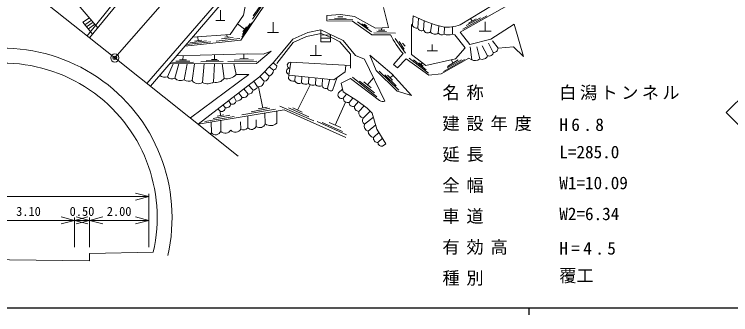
# Model space of a CAD drawing. Units: millimetres at full size, sheet at 1:1000; details may follow other scales. Extents: x 40000 to 680000, y 20000 to 380000.
# Drawn here: x 93151 to 197342, y 204000 to 247722 of the extents above; entities that cross this region are included whole.
import ezdxf
from ezdxf.enums import TextEntityAlignment as Align

# ---------------------------------------------------------------- set-up
doc = ezdxf.new("R2010")
doc.units = ezdxf.units.MM
doc.header["$LTSCALE"] = 1000
doc.header["$PDMODE"] = 32
doc.header["$PDSIZE"] = 500
doc.linetypes.add('CHAIN', pattern=[18.5, 12, -1.5, 3.5, -1.5])
for name, color, linetype, lineweight in [('M-BGD', 7, 'Continuous', 13), ('M-BMK', 2, 'CHAIN', 13), ('M-STR-HTXT', 7, 'Continuous', 13), ('M-TTL-BAND', 7, 'Continuous', 25), ('M-WORK', 1, 'Continuous', 13)]:
    doc.layers.add(name, color=color, linetype=linetype, lineweight=lineweight)
doc.layers.add('M-OTRS', color=6, linetype='Continuous')
doc.styles.add('ＭＳ ゴシック', font='')
doc.styles.get('ＭＳ ゴシック').set_extended_font_data('MS Gothic')

msp = doc.modelspace()

# ---------------------------------------------------------------- linework, layer by layer
at = {"layer": 'M-BGD'}
msp.add_circle((107770, 241375), 600, dxfattribs=at)
at = {"layer": 'M-BMK'}
msp.add_line((107770, 241375), (134712, 272256), dxfattribs=at)
at = {"layer": 'M-OTRS'}
msp.add_point((107770, 241375), dxfattribs=at)
at = {"layer": 'M-STR-HTXT'}
for p, q in [((88510, 221180), (101912, 221180)), ((101912, 221180), (104074, 221180)), ((104074, 221180), (112720, 221180)), ((112720, 221180), (110789, 221698)), ((112720, 221180), (110789, 220663)), ((112720, 213826), (112720, 221613)), ((101912, 217722), (99980, 218239)), ((101912, 217722), (103844, 218239)), ((101912, 213826), (101912, 218154)), ((104074, 217722), (102142, 218239)), ((104074, 217722), (106006, 218239)), ((104074, 213826), (104074, 218154)), ((112720, 217722), (110789, 218239)), ((88510, 217722), (101912, 217722)), ((101912, 217722), (99980, 217204)), ((101912, 217722), (104074, 217722)), ((101912, 217722), (103844, 217204)), ((104074, 217722), (102142, 217204)), ((104074, 217722), (112720, 217722)), ((104074, 217722), (106006, 217204)), ((112720, 217722), (110789, 217204)), ((113353, 213082), (104074, 212897)), ((104074, 211816), (104074, 212897))]:
    msp.add_line(p, q, dxfattribs=at)
msp.add_lwpolyline([(72946, 211816), (88510, 212049), (104074, 211816)], dxfattribs=at)
for radius, end in [(24643, 193.86072), (22481, 193.32424)]:
    msp.add_arc((91450, 218145), radius, 346.985, end, dxfattribs=at)
at = {"layer": 'M-TTL-BAND'}
for p, q in [((40000, 205000), (579000, 205000)), ((168000, 205000), (168000, 204000))]:
    msp.add_line(p, q, dxfattribs=at)
at = {"layer": 'M-WORK'}
for p, q in [((112437, 237665), (138217, 267499)), ((112958, 237251), (138556, 267144)), ((107770, 241375), (77155, 265769)), ((104093, 244305), (114172, 256569)), ((103742, 244584), (113018, 256110)), ((101251, 250510), (105302, 245776)), ((157994, 246202), (164926, 250423)), ((126106, 243942), (129651, 249192)), ((126504, 247592), (126818, 249392)), ((127803, 247002), (129699, 249748)), ((129385, 249582), (127902, 247503)), ((123116, 246837), (123116, 248326)), ((146842, 248737), (147586, 245785)), ((164900, 249002), (157979, 245140)), ((104096, 247186), (103096, 246579)), ((124527, 244774), (126504, 247592)), ((140603, 247694), (138625, 247569)), ((138625, 247569), (138625, 246781)), ((142404, 246912), (138912, 246950)), ((139725, 247155), (141419, 247123)), ((140223, 247347), (140933, 247347)), ((142627, 247426), (140603, 247694)), ((145680, 245724), (142627, 247426)), ((151042, 246172), (151152, 247485)), ((151846, 245743), (151933, 247122)), ((158370, 245573), (161868, 247511)), ((158868, 246072), (160953, 247216)), ((159214, 246449), (160307, 247044)), ((159761, 246746), (159498, 247118)), ((103096, 246579), (104541, 244851)), ((103430, 246180), (104367, 246868)), ((103654, 245911), (104616, 246577)), ((104864, 246287), (103924, 245588)), ((122459, 246837), (123774, 246837)), ((126647, 245557), (125623, 246335)), ((127775, 246582), (126236, 244385)), ((126314, 244792), (127456, 246372)), ((126373, 245194), (126921, 245920)), ((130789, 245095), (130789, 246560)), ((138625, 246781), (142349, 246736)), ((142349, 246736), (145139, 244746)), ((145084, 245149), (143044, 246614)), ((144592, 245687), (143715, 246352)), ((144054, 246281), (144438, 246006)), ((150941, 241873), (150915, 246248)), ((150915, 246248), (151042, 246172)), ((152686, 245437), (152760, 246825)), ((153687, 245149), (153871, 246372)), ((154792, 244984), (154890, 246057)), ((156861, 244835), (156902, 245897)), ((161636, 245290), (161636, 246623)), ((162434, 244105), (165856, 246285)), ((165856, 246285), (167228, 241571)), ((129995, 245095), (131582, 245095)), ((133647, 244086), (135839, 245091)), ((135638, 244486), (137771, 244939)), ((135839, 245091), (137732, 245462)), ((137732, 245462), (137711, 243736)), ((137732, 245462), (140975, 243899)), ((137771, 244939), (139460, 244262)), ((148586, 245002), (145417, 245008)), ((147586, 245785), (145680, 245724)), ((145864, 245246), (147303, 245237)), ((146103, 245416), (147046, 245400)), ((146574, 245408), (146603, 245754)), ((155666, 244822), (155717, 245867)), ((157979, 245140), (159383, 243324)), ((162488, 245290), (160784, 245290)), ((117964, 243097), (126106, 243942)), ((121124, 243875), (118656, 243562)), ((119059, 244376), (124527, 244774)), ((119378, 243818), (120427, 243939)), ((119903, 243878), (119825, 244431)), ((122494, 243810), (125957, 244222)), ((123270, 244135), (124965, 244340)), ((123787, 244377), (124417, 244459)), ((124102, 244418), (124047, 244739)), ((130844, 240711), (133647, 244086)), ((133704, 243638), (135638, 244486)), ((139127, 244228), (137717, 244245)), ((137723, 244727), (139136, 244701)), ((139118, 243717), (139137, 244785)), ((139460, 244262), (140499, 243725)), ((140975, 243899), (142765, 241750)), ((145139, 244746), (147876, 244734)), ((148535, 244185), (150038, 242078)), ((156861, 244835), (157198, 244714)), ((157198, 244714), (158707, 242825)), ((159383, 243324), (162434, 244105)), ((163506, 242778), (162697, 243861)), ((121713, 243735), (118208, 243313)), ((131329, 240552), (133704, 243638)), ((136998, 241744), (136998, 243248)), ((137711, 243736), (139118, 243717)), ((140499, 243725), (142048, 241899)), ((149127, 243765), (149868, 242636)), ((149623, 243508), (149997, 243081)), ((153940, 242398), (153940, 243333)), ((158707, 242825), (157324, 241221)), ((159685, 241099), (159436, 242985)), ((160849, 241238), (160427, 242991)), ((161988, 241699), (161194, 243158)), ((162819, 242185), (162102, 243509)), ((165756, 243007), (163506, 242778)), ((167228, 241571), (165756, 243007)), ((116744, 241672), (127075, 241983)), ((122243, 241164), (122255, 241838)), ((126544, 241266), (126554, 241968)), ((127075, 241983), (129367, 241938)), ((130497, 242347), (128382, 240574)), ((129367, 241938), (130497, 242347)), ((137827, 241744), (136170, 241744)), ((142048, 241899), (142054, 239904)), ((142765, 241750), (144106, 241189)), ((144855, 241770), (145795, 239551)), ((148044, 239078), (144855, 241770)), ((149693, 242014), (148301, 240401)), ((152984, 240248), (150941, 241873)), ((153185, 242398), (154695, 242398)), ((125731, 227097), (107770, 241375)), ((116165, 240732), (119190, 240758)), ((116633, 240893), (118698, 240916)), ((117154, 241085), (118196, 241099)), ((117675, 241092), (117688, 241700)), ((123516, 240838), (120267, 240812)), ((121034, 240972), (122889, 240985)), ((121834, 241164), (122652, 241164)), ((124224, 240852), (128431, 240894)), ((125105, 241072), (127942, 241104)), ((125928, 241259), (127161, 241273)), ((128789, 238607), (130844, 240711)), ((133355, 240740), (133085, 238871)), ((142053, 240249), (133355, 240740)), ((144106, 241189), (147038, 235057)), ((148895, 239935), (150124, 241237)), ((150124, 241237), (153416, 238863)), ((150582, 241324), (153377, 239175)), ((151196, 241088), (153057, 239655)), ((157324, 241221), (152984, 240248)), ((155257, 239042), (159241, 241317)), ((155554, 239378), (158624, 241143)), ((156130, 239915), (158170, 241099)), ((157722, 241092), (156155, 240133)), ((156939, 240613), (156726, 241087)), ((159241, 241317), (159608, 241143)), ((115419, 238639), (116277, 240522)), ((128382, 240574), (115758, 240520)), ((116483, 238412), (117070, 240526)), ((117844, 238161), (118266, 240531)), ((119007, 238074), (119380, 240536)), ((120526, 237799), (120768, 240542)), ((122142, 237857), (122284, 240548)), ((123651, 238379), (123399, 240553)), ((125411, 238954), (125098, 240560)), ((130826, 239595), (130216, 240067)), ((131335, 240200), (130793, 240658)), ((141259, 239332), (141366, 240288)), ((148301, 240401), (148895, 239935)), ((152002, 240678), (152615, 240186)), ((152309, 240432), (152463, 240663)), ((118767, 232633), (127254, 238954)), ((119879, 231750), (128789, 238607)), ((125411, 238954), (127254, 238954)), ((129484, 237991), (128840, 238659)), ((130195, 238730), (129546, 239382)), ((133007, 238375), (133085, 238871)), ((133085, 238871), (139611, 238203)), ((133937, 237996), (133977, 238780)), ((134930, 237730), (134983, 238677)), ((139611, 238203), (141259, 239332)), ((145795, 239551), (148854, 236543)), ((149089, 236663), (146226, 239446)), ((147019, 238922), (148679, 237330)), ((147423, 238841), (148170, 238113)), ((147797, 238477), (148231, 238874)), ((150935, 235916), (148044, 239078)), ((153416, 238863), (155257, 239042)), ((128533, 237159), (127971, 237977)), ((135944, 237639), (136010, 238572)), ((136975, 237468), (137006, 238470)), ((137902, 237307), (137989, 238369)), ((138688, 236983), (139017, 238264)), ((139428, 236613), (140120, 238552)), ((142053, 238360), (140685, 237714)), ((140685, 237714), (140967, 236448)), ((146282, 235164), (142053, 238360)), ((142356, 238574), (145887, 235734)), ((143360, 237992), (145528, 236291)), ((143974, 237909), (145036, 237020)), ((144505, 237464), (145392, 238499)), ((201179, 237912), (196679, 233412)), ((127164, 236079), (126515, 236857)), ((127913, 236673), (127234, 237410)), ((129274, 234082), (128668, 237157)), ((134332, 233773), (136170, 237481)), ((140313, 236300), (140887, 236806)), ((148854, 236543), (150935, 235916)), ((125436, 235090), (125058, 235735)), ((126297, 235612), (125761, 236276)), ((140967, 236448), (142978, 235174)), ((140989, 235518), (141483, 236120)), ((141848, 234906), (142400, 235540)), ((123805, 234134), (123482, 234523)), ((124660, 234649), (124303, 235154)), ((139792, 231608), (141336, 234944)), ((142620, 234335), (143189, 235012)), ((142978, 235174), (144454, 234041)), ((119879, 231750), (132418, 233803)), ((123041, 233658), (122751, 233960)), ((123143, 232986), (123111, 233620)), ((131142, 233910), (126245, 233069)), ((127617, 233532), (130335, 234037)), ((128641, 233967), (129907, 234197)), ((131342, 231865), (131342, 233627)), ((131767, 234355), (136701, 232197)), ((132418, 233803), (141376, 229798)), ((133047, 234086), (135975, 232788)), ((133647, 234086), (135017, 233459)), ((143260, 233581), (144011, 234380)), ((143899, 232591), (144890, 233647)), ((144454, 234041), (145219, 233351)), ((196679, 233412), (201179, 228912)), ((125123, 232872), (120879, 232137)), ((124514, 233033), (122061, 232549)), ((123622, 233077), (122663, 232894)), ((127110, 231191), (127107, 232934)), ((128337, 231386), (128338, 232354)), ((129641, 231769), (129609, 233343)), ((144067, 231735), (145388, 232766)), ((145219, 233351), (145895, 231012)), ((121816, 230455), (121760, 232058)), ((123171, 230673), (123169, 232289)), ((126087, 230986), (126056, 232065)), ((137188, 232139), (141474, 230163)), ((137944, 231973), (140886, 230655)), ((138961, 231986), (140624, 231231)), ((144611, 230724), (145715, 231637)), ((145400, 229791), (146199, 230559)), ((145895, 231012), (147186, 228882)), ((146040, 229075), (146687, 229705)), ((146716, 228549), (147186, 228882))]:
    msp.add_line(p, q, dxfattribs=at)
for centre, radius, start, end in [((161017, 267704), 22498, 243.99003, 255.81198), ((151641, 246327), 619, 194.45072, 289.33674), ((156188, 250562), 4719, 261.65173, 292.49275), ((152356, 245837), 519, 190.42741, 309.55638), ((153290, 245651), 640, 199.57369, 308.3283), ((154315, 245573), 758, 214.00455, 309.07287), ((155327, 245429), 695, 219.79851, 299.18149), ((161462, 251840), 15332, 207.61293, 219.85917), ((156246, 246425), 1704, 250.0923, 291.1368), ((162894, 242792), 612, 262.95726, 358.67847), ((162226, 242245), 596, 246.37807, 354.24436), ((133297, 240301), 443, 82.44833, 261.12491), ((160164, 242031), 1048, 237.9423, 310.81749), ((161203, 242001), 841, 245.0982, 338.94791), ((130739, 240185), 596, 278.40155, 1.43078), ((133171, 239425), 443, 82.44833, 261.12491), ((115023, 239626), 1064, 228.19475, 291.87114), ((116079, 239127), 821, 216.47674, 299.46471), ((124024, 240219), 1877, 258.55526, 317.65873), ((129443, 238742), 751, 273.13082, 359.09584), ((130028, 239514), 802, 281.99447, 5.77827), ((117363, 239367), 1298, 227.32558, 291.76032), ((118518, 239345), 1362, 240.3746, 291.07037), ((119913, 238745), 1128, 216.50173, 302.93466), ((121282, 239266), 1651, 242.75738, 301.37089), ((122527, 239188), 1385, 253.86353, 324.27932), ((128617, 238023), 868, 264.46797, 357.90028), ((133756, 238881), 904, 214.03515, 281.59602), ((134571, 238376), 738, 210.93427, 299.08305), ((135527, 238683), 1124, 237.92914, 291.77509), ((136587, 238322), 938, 226.736, 294.42828), ((127080, 236955), 880, 275.48163, 341.27583), ((127621, 237684), 1053, 286.11576, 330.08681), ((137572, 238160), 914, 229.20258, 291.16683), ((138443, 237502), 574, 199.85127, 295.28797), ((139199, 237080), 520, 190.7602, 296.10969), ((125523, 235919), 834, 264.0418, 338.395), ((126473, 236323), 732, 256.09162, 340.56031), ((140754, 235997), 534, 145.55355, 296.19864), ((141636, 235517), 647, 179.91482, 289.12523), ((123985, 234801), 691, 254.87335, 347.3111), ((124829, 235255), 629, 254.39414, 344.79225), ((142409, 234857), 563, 174.9614, 292.06201), ((146830, 236315), 1276, 244.53638, 279.36606), ((123313, 234073), 496, 236.82162, 7.10107), ((143309, 234271), 692, 174.70068, 265.92752), ((144137, 233446), 888, 171.23521, 254.42628), ((144374, 232240), 591, 143.54052, 238.67643), ((127651, 231744), 774, 225.64277, 332.36998), ((128833, 232108), 877, 235.53965, 337.23943), ((130432, 232876), 1360, 234.44281, 312.01229), ((144858, 231509), 823, 164.02344, 252.53239), ((121677, 230499), 145, 246.7594, 342.42754), ((122422, 231008), 821, 222.36135, 335.86136), ((123825, 231409), 985, 228.41063, 327.02511), ((125329, 231441), 884, 219.98661, 329.0419), ((126469, 231735), 841, 242.95318, 319.66668), ((145573, 230737), 962, 180.7948, 259.62458), ((145999, 229682), 609, 169.75204, 273.87144), ((146560, 229047), 521, 176.90806, 287.39559)]:
    msp.add_arc(centre, radius, start, end, dxfattribs=at)

# ---------------------------------------------------------------- texts
at = {"layer": 'M-STR-HTXT', "style": 'ＭＳ ゴシック'}
for s, p in [('L=285.0', (172413, 226216)), ('W1=10.09', (172413, 221716)), ('W2=6.34', (172413, 217216)), ('覆工', (172413, 208216))]:
    msp.add_text(s, height=1833, dxfattribs=at).set_placement(p, align=Align.BOTTOM_LEFT)
for s, p in [('3.10', (95211, 217981)), ('0.50', (102993, 217981)), ('2.00', (108397, 217981))]:
    msp.add_text(s, height=1320, dxfattribs=at).set_placement(p, align=Align.BOTTOM_CENTER)
at = {"layer": 'M-STR-HTXT', "char_height": 1833, "attachment_point": 7, "style": 'ＭＳ ゴシック'}
for s, insert in [('\\T1.4;名称', (155413, 235216)), ('\\T1.2;白潟トンネル', (172413, 235216)), ('\\T1.4;建設年度', (155413, 230716)), ('\\T1.4;H6.8', (172413, 230716)), ('\\T1.4;延長', (155413, 226216)), ('\\T1.4;全幅', (155413, 221716)), ('\\T1.4;車道', (155413, 217216)), ('\\T1.4;有効高', (155413, 212716)), ('\\T1.4;H=4.5', (172413, 212716)), ('\\T1.4;種別', (155413, 208216))]:
    msp.add_mtext(s, dxfattribs=dict(at, insert=insert))

doc.saveas('drawing.dxf')
